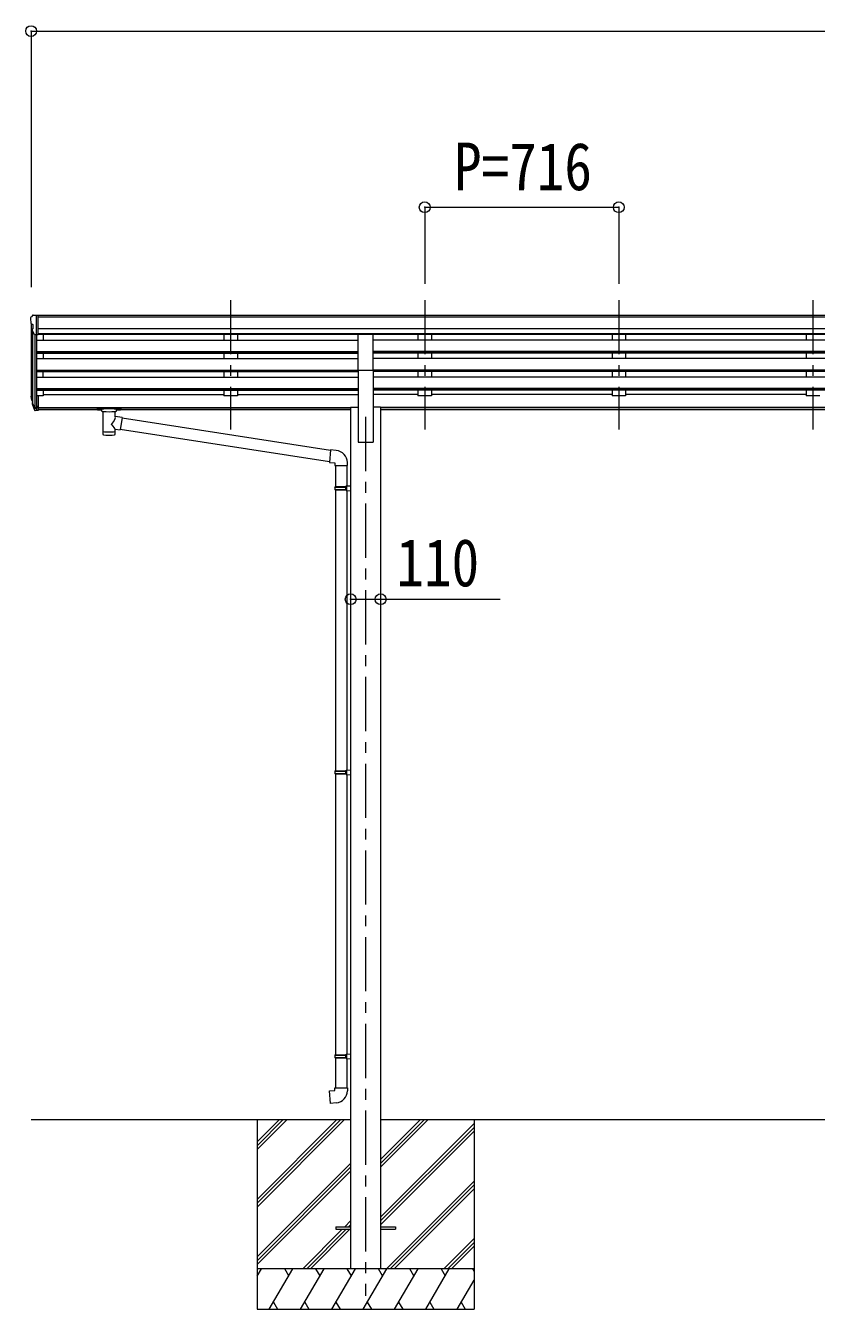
# Model space of a CAD drawing. Units: millimetres at full size, sheet at 1:40; some dimension numbers follow another scale. Extents: x -11243 to 11243, y -7760 to 7760.
# Drawn here: x 940 to 3857, y -4872 to -135 of the extents above; entities that cross this region are included whole.
import ezdxf
from ezdxf.enums import TextEntityAlignment as Align

# ---------------------------------------------------------------- set-up
doc = ezdxf.new("R2010")
doc.units = ezdxf.units.MM
doc.header["$LTSCALE"] = 40
doc.header["$PDMODE"] = 32
doc.header["$PDSIZE"] = 40
doc.linetypes.add('CHAIN1', pattern=[8, 5, -1, 1, -1])
for name, color, linetype, lineweight in [('0-0_0', 7, 'Continuous', 9), ('0-1_本体', 5, 'CHAIN1', 9), ('0-3_ELV2', 4, 'Continuous', 9), ('0-6_OTH_LINE', 6, 'Continuous', 9), ('0-9_OUTLINE', 7, 'Continuous', 9)]:
    doc.layers.add(name, color=color, linetype=linetype, lineweight=lineweight)
doc.styles.add('ＭＳ ゴシック', font='')
doc.styles.get('ＭＳ ゴシック').set_extended_font_data('MS Gothic')

msp = doc.modelspace()

# ---------------------------------------------------------------- linework, layer by layer
at = {"layer": '0-0_0'}
for p, q in [((960.47, -4172.36), (2139.27, -4172.36)), ((1794.47, -4172.36), (1794.47, -4872.36)), ((1794.47, -4466.54), (2088.65, -4172.36)), ((1794.47, -4480.68), (2102.8, -4172.36)), ((1794.47, -4494.82), (2116.94, -4172.36)), ((1794.47, -4282.69), (1904.81, -4172.36)), ((1794.47, -4268.55), (1890.66, -4172.36)), ((1794.47, -4254.41), (1876.52, -4172.36)), ((2249.67, -4347.99), (2425.31, -4172.36)), ((2249.67, -4333.85), (2411.16, -4172.36)), ((2249.67, -4319.71), (2397.02, -4172.36)), ((2249.67, -4172.36), (5439.27, -4172.36)), ((2249.67, -4531.84), (2594.47, -4187.04)), ((2249.67, -4545.98), (2594.47, -4201.19)), ((2249.67, -4560.12), (2594.47, -4215.33)), ((2594.47, -4172.36), (2594.47, -4872.36)), ((1794.47, -4678.67), (2139.27, -4333.87)), ((1794.47, -4692.81), (2139.27, -4348.02)), ((1794.47, -4706.96), (2139.27, -4362.16)), ((2271.28, -4722.36), (2594.47, -4399.17)), ((2285.42, -4722.36), (2594.47, -4413.32)), ((2299.57, -4722.36), (2594.47, -4427.46)), ((2117.42, -4567.86), (2139.27, -4546.01)), ((1962.92, -4722.36), (2108.42, -4576.86)), ((1977.06, -4722.36), (2122.56, -4576.86)), ((1991.2, -4722.36), (2136.7, -4576.86)), ((2131.56, -4567.86), (2139.27, -4560.15)), ((2483.42, -4722.36), (2594.47, -4611.31)), ((2497.56, -4722.36), (2594.47, -4625.45)), ((2511.7, -4722.36), (2594.47, -4639.59)), ((2594.47, -4722.36), (1794.47, -4722.36)), ((1794.47, -4749.87), (1810.35, -4722.36)), ((1839.22, -4872.36), (1925.82, -4722.36)), ((1910.82, -4748.34), (1895.82, -4722.36)), ((1954.69, -4872.36), (2041.29, -4722.36)), ((2026.29, -4748.35), (2011.29, -4722.36)), ((2070.16, -4872.36), (2156.76, -4722.36)), ((2141.76, -4748.35), (2126.76, -4722.36)), ((2185.63, -4872.36), (2272.23, -4722.36)), ((2257.23, -4748.34), (2242.23, -4722.36)), ((2301.1, -4872.36), (2387.7, -4722.36)), ((2372.7, -4748.34), (2357.7, -4722.36)), ((2416.57, -4872.36), (2503.17, -4722.36)), ((2473.17, -4722.36), (2488.17, -4748.34)), ((2588.64, -4722.36), (2594.47, -4732.46)), ((2532.04, -4872.36), (2594.47, -4764.23)), ((1794.47, -4872.36), (2594.47, -4872.36)), ((1854.22, -4846.38), (1869.22, -4872.36)), ((1969.69, -4846.38), (1984.69, -4872.36)), ((2085.16, -4846.38), (2100.16, -4872.36)), ((2200.63, -4846.38), (2215.63, -4872.36)), ((2316.1, -4846.38), (2331.1, -4872.36)), ((2431.57, -4846.38), (2446.57, -4872.36)), ((2547.04, -4846.38), (2562.04, -4872.36))]:
    msp.add_line(p, q, dxfattribs=at)
at = {"layer": '0-1_本体'}
for p, q in [((1696.47, -1147.96), (1696.47, -1625.48)), ((1696.47, -1147.96), (1696.47, -1625.48)), ((2412.47, -1147.96), (2412.47, -1625.48)), ((2412.47, -1147.96), (2412.47, -1625.48)), ((3128.47, -1147.96), (3128.47, -1625.48)), ((3128.47, -1147.96), (3128.47, -1625.48)), ((3844.47, -1147.96), (3844.47, -1625.48)), ((3844.47, -1147.96), (3844.47, -1625.48)), ((2194.47, -1578.8), (2194.47, -4822.36))]:
    msp.add_line(p, q, dxfattribs=at)
at = {"layer": '0-3_ELV2'}
for p, q in [((958.47, -1213.08), (958.47, -1213.71)), ((965.38, -1204.27), (961.32, -1210.08)), ((968.47, -1203.71), (966.14, -1203.85)), ((968.47, -1203.71), (986.97, -1203.71)), ((980.47, -1276.69), (980.47, -1203.71)), ((986.97, -1203.71), (996.97, -1203.79)), ((986.97, -1275.69), (986.97, -1203.71)), ((6701.97, -1205.31), (986.97, -1205.31)), ((6701.97, -1210.53), (986.97, -1210.53)), ((996.97, -1205.31), (996.97, -1203.79)), ((960.47, -1234.28), (960.47, -1500.72)), ((961.01, -1234.89), (966.32, -1237.96)), ((972.85, -1274.88), (963.85, -1259.28)), ((965.45, -1262.05), (965.45, -1527.43)), ((966.47, -1238.22), (966.47, -1254.5)), ((974.48, -1276.22), (974.47, -1545.86)), ((980.47, -1276.69), (975.27, -1276.37)), ((986.97, -1275.69), (980.47, -1275.69)), ((980.47, -1276.69), (980.47, -1501.09)), ((6701.97, -1254.06), (986.97, -1254.06)), ((6701.97, -1271.91), (986.97, -1271.91)), ((2166.97, -1275.16), (986.97, -1275.16)), ((1005.47, -1275.16), (1005.47, -1295.61)), ((1671.47, -1275.16), (1671.47, -1295.61)), ((1721.47, -1275.16), (1721.47, -1295.61)), ((2166.97, -1406.13), (2166.97, -1274.34)), ((2166.97, -1274.34), (2221.97, -1274.34)), ((2221.97, -1406.13), (2221.97, -1274.34)), ((5466.97, -1275.16), (2221.97, -1275.16)), ((2387.47, -1275.16), (2387.47, -1295.61)), ((2437.47, -1275.16), (2437.47, -1295.61)), ((3103.47, -1275.16), (3103.47, -1295.61)), ((3153.47, -1275.16), (3153.47, -1295.61)), ((3819.47, -1275.16), (3819.47, -1295.61)), ((980.47, -1295.61), (2166.97, -1295.61)), ((5466.97, -1295.61), (2221.97, -1295.61)), ((980.47, -1337.49), (2166.97, -1337.49)), ((980.47, -1338.98), (2166.97, -1338.98)), ((980.47, -1343.3), (2166.97, -1343.3)), ((980.47, -1364.1), (2166.97, -1364.1)), ((1005.47, -1343.3), (1005.47, -1364.1)), ((1671.47, -1343.3), (1671.47, -1364.1)), ((1721.47, -1343.3), (1721.47, -1364.1)), ((5466.97, -1337.49), (2221.97, -1337.49)), ((5466.97, -1338.98), (2221.97, -1338.98)), ((5466.97, -1343.3), (2221.97, -1343.3)), ((5466.97, -1364.1), (2221.97, -1364.1)), ((2387.47, -1343.3), (2387.47, -1364.1)), ((2437.47, -1343.3), (2437.47, -1364.1)), ((3103.47, -1343.3), (3103.47, -1364.1)), ((3153.47, -1343.3), (3153.47, -1364.1)), ((3819.47, -1343.3), (3819.47, -1364.1)), ((980.47, -1405.98), (2166.97, -1405.98)), ((980.47, -1407.48), (2166.97, -1407.48)), ((980.47, -1411.79), (2166.97, -1411.79)), ((1005.47, -1432.59), (1005.47, -1411.79)), ((1671.47, -1411.79), (1671.47, -1432.59)), ((1721.47, -1411.79), (1721.47, -1432.59)), ((2166.97, -1406.13), (2166.97, -1672.36)), ((2166.97, -1406.13), (2221.97, -1406.13)), ((5466.97, -1405.98), (2221.97, -1405.98)), ((2221.97, -1406.13), (2221.97, -1672.36)), ((5466.97, -1407.48), (2221.97, -1407.48)), ((5466.97, -1411.79), (2221.97, -1411.79)), ((2387.47, -1411.79), (2387.47, -1432.59)), ((2437.47, -1411.79), (2437.47, -1432.59)), ((3103.47, -1411.79), (3103.47, -1432.59)), ((3153.47, -1411.79), (3153.47, -1432.59)), ((3819.47, -1411.79), (3819.47, -1432.59)), ((980.47, -1432.59), (2166.97, -1432.59)), ((5466.97, -1432.59), (2221.97, -1432.59)), ((961.57, -1515.28), (965.45, -1523.22)), ((962.17, -1513.9), (965.45, -1520.96)), ((980.47, -1474.47), (2166.97, -1474.47)), ((980.47, -1475.97), (2166.97, -1475.97)), ((980.47, -1480.29), (2166.97, -1480.29)), ((980.47, -1501.09), (980.47, -1555.86)), ((986.97, -1501.09), (980.47, -1501.09)), ((986.97, -1501.09), (986.97, -1555.12)), ((1005.47, -1501.72), (986.97, -1501.72)), ((1005.47, -1480.29), (1005.47, -1501.72)), ((1005.47, -1496.78), (1671.47, -1496.78)), ((1671.47, -1480.29), (1671.47, -1501.72)), ((1721.47, -1501.72), (1671.47, -1501.72)), ((1721.47, -1480.29), (1721.47, -1501.72)), ((1721.47, -1496.78), (2166.97, -1496.78)), ((5466.97, -1474.47), (2221.97, -1474.47)), ((5466.97, -1475.97), (2221.97, -1475.97)), ((5466.97, -1480.29), (2221.97, -1480.29)), ((2387.47, -1496.78), (2221.97, -1496.78)), ((2387.47, -1480.29), (2387.47, -1501.72)), ((2437.47, -1501.72), (2387.47, -1501.72)), ((2437.47, -1480.29), (2437.47, -1501.72)), ((3103.47, -1496.78), (2437.47, -1496.78)), ((3103.47, -1480.29), (3103.47, -1501.72)), ((3153.47, -1501.72), (3103.47, -1501.72)), ((3153.47, -1480.29), (3153.47, -1501.72)), ((3819.47, -1496.78), (3153.47, -1496.78)), ((3819.47, -1480.29), (3819.47, -1501.72)), ((3869.47, -1501.72), (3819.47, -1501.72)), ((963.88, -1526.55), (964.22, -1530.96)), ((964.22, -1530.96), (973.03, -1554.5)), ((964.84, -1530.39), (973.03, -1546.57)), ((974.04, -1545.44), (966.28, -1530.04)), ((980.47, -1546.12), (975.34, -1546.12)), ((980.47, -1547.93), (975.63, -1547.93)), ((980.47, -1555.86), (975.63, -1555.86)), ((986.97, -1541.22), (980.47, -1541.22)), ((986.97, -1546.1), (980.47, -1546.1)), ((986.97, -1555.12), (980.47, -1555.12)), ((986.97, -1543.79), (2139.27, -1543.79)), ((986.97, -1545.19), (2139.27, -1545.19)), ((1220.97, -1552.88), (986.97, -1552.88)), ((2139.27, -1552.88), (1274.97, -1552.88)), ((2139.27, -1543.36), (2139.27, -4722.36)), ((2139.27, -1543.36), (2166.97, -1543.36)), ((2249.67, -1543.36), (2221.97, -1543.36)), ((2249.67, -1543.36), (2249.67, -4722.36)), ((5439.27, -1543.79), (2249.67, -1543.79)), ((5439.27, -1545.19), (2249.67, -1545.19)), ((5439.27, -1552.88), (2249.67, -1552.88)), ((2166.97, -1672.36), (2221.97, -1672.36)), ((2084.47, -4567.86), (2139.27, -4567.86)), ((2249.67, -4567.86), (2304.47, -4567.86)), ((2249.67, -4576.86), (2304.47, -4576.86)), ((2304.47, -4567.86), (2304.47, -4576.86))]:
    msp.add_line(p, q, dxfattribs=at)
msp.add_lwpolyline([(2084.47, -4567.86), (2084.47, -4576.86), (2139.27, -4576.86)], dxfattribs=at)
for centre, radius, start, end in [((961.47, -1213.08), 3, 93, 180), ((1160.47, -1213.71), 202, 180, 184.94904), ((965.38, -1230.52), 6.18, 185.7035, 224.99897), ((966.2, -1204.85), 1, 93.5, 145), ((966.45, -1257.78), 3, 94.7167, 210), ((966.17, -1254.5), 0.3, 274.7167, 0), ((966.17, -1238.22), 0.3, 0, 60), ((975.45, -1273.38), 3, 210, 266.5), ((989.66, -1506.16), 29.53, 186.50806, 197.98144), ((991.06, -1504.4), 30.41, 187.1552, 198.19734)]:
    msp.add_arc(centre, radius, start, end, dxfattribs=at)
for centre, major_axis, ratio, start_param, end_param in [((1049.13, -1506.59), (-89.06, 1.43), 0.57596, 6.1962358, 6.3678173), ((1048.34, -1499.92), (87.93, 4.42), 0.541684, 3.0659337, 3.2228513), ((965.19, -1526.55), (1.3, 0), 0.90356, 1.3700892, 3.347195), ((1051.11, -1510.36), (-89.07, 0), 0.90356, 0.2056023, 0.2515348), ((1050.39, -1506.5), (-88.05, 0), 0.90356, 0.2662965, 0.3003836), ((975.63, -1545.21), (-3, 0), 0.90356, 0.5235988, 1.5707963), ((975.63, -1553.15), (3, 0), 0.90356, 3.6651914, 4.712389), ((975.34, -1544.76), (-1.5, 0), 0.90356, 0.5235988, 1.5707963)]:
    msp.add_ellipse(centre, major_axis=major_axis, ratio=ratio, start_param=start_param, end_param=end_param, dxfattribs=at)
at = {"layer": '0-6_OTH_LINE'}
for p, q in [((960.47, -155.31), (960.47, -1100.72)), ((960.47, -155.31), (6728.47, -155.31)), ((2412.47, -805.31), (2412.47, -1087.76)), ((2412.47, -805.31), (3128.47, -805.31)), ((3128.47, -805.31), (3128.47, -1087.76)), ((2139.27, -2251.91), (2249.67, -2251.91))]:
    msp.add_line(p, q, dxfattribs=at)
at = {"layer": '0-6_OTH_LINE', "lineweight": 18}
msp.add_line((2249.67, -2251.91), (2690.25, -2251.91), dxfattribs=at)
at = {"layer": '0-6_OTH_LINE'}
for p in [(960.47, -155.31), (2412.47, -805.31), (3128.47, -805.31), (2139.27, -2251.91), (2249.67, -2251.91)]:
    msp.add_point(p, dxfattribs=at)
at = {"layer": '0-9_OUTLINE'}
for p, q in [((1204.47, -1545.96), (1204.47, -1551.72)), ((1206.47, -1545.3), (1289.47, -1545.3)), ((1206.47, -1547.48), (1289.47, -1547.48)), ((1206.47, -1552.39), (1220.97, -1552.39)), ((1220.97, -1558.03), (1220.97, -1551.48)), ((1225.07, -1558.95), (1225.06, -1644.39)), ((1270.87, -1577.7), (1270.87, -1558.95)), ((1274.97, -1558.03), (1274.97, -1551.48)), ((1274.97, -1552.39), (1289.47, -1552.39)), ((1291.47, -1545.96), (1291.47, -1551.72)), ((1296.09, -1581.6), (1270.87, -1577.69)), ((1296.09, -1581.6), (1289.07, -1626.86)), ((2065.08, -1702.96), (1295.78, -1583.62)), ((1270.89, -1644.39), (1270.87, -1623.72)), ((1270.87, -1624.04), (1289.07, -1626.86)), ((2061.41, -1744.9), (1289.34, -1625.12)), ((2086.09, -1702.84), (2065.25, -1701.02)), ((2127.16, -1758.59), (2127.16, -1747.67)), ((2081.16, -1758.59), (2127.16, -1758.59)), ((2083.27, -1758.59), (2083.27, -1836.43)), ((2125.27, -1758.59), (2125.27, -1833.87)), ((2081.27, -1838.43), (2082.27, -1836.43)), ((2081.27, -1838.43), (2125.27, -1838.43)), ((2081.27, -1838.43), (2081.27, -1846.43)), ((2081.27, -1846.43), (2125.27, -1846.43)), ((2081.27, -1846.43), (2082.27, -1848.43)), ((2082.27, -1836.43), (2125.27, -1836.43)), ((2120.8, -1838.43), (2120.37, -1836.43)), ((2123.27, -1833.93), (2139.27, -1833.46)), ((2123.27, -1835.93), (2123.27, -1833.93)), ((2123.27, -1835.93), (2125.27, -1835.93)), ((2139.27, -1833.46), (2139.27, -1851.4)), ((2082.27, -1848.43), (2125.27, -1848.43)), ((2083.27, -1848.43), (2083.27, -2884.62)), ((2123.27, -1850.93), (2123.27, -1848.93)), ((2123.27, -1850.93), (2139.27, -1851.4)), ((2125.27, -1850.99), (2125.27, -2882.06)), ((2081.27, -2886.62), (2082.27, -2884.62)), ((2081.27, -2886.62), (2125.27, -2886.62)), ((2081.27, -2886.62), (2081.27, -2894.62)), ((2082.27, -2884.62), (2125.27, -2884.62)), ((2120.8, -2886.62), (2120.37, -2884.62)), ((2123.27, -2882.12), (2139.27, -2881.65)), ((2123.27, -2884.12), (2123.27, -2882.12)), ((2123.27, -2884.12), (2125.27, -2884.12)), ((2139.27, -2881.65), (2139.27, -2899.59)), ((2081.27, -2894.62), (2125.27, -2894.62)), ((2081.27, -2894.62), (2082.27, -2896.62)), ((2082.27, -2896.62), (2125.27, -2896.62)), ((2083.27, -2896.62), (2083.27, -3932.81)), ((2123.27, -2899.12), (2123.27, -2897.12)), ((2123.27, -2899.12), (2139.27, -2899.59)), ((2125.27, -2899.18), (2125.27, -3930.25)), ((2123.27, -3930.31), (2139.27, -3929.84)), ((2123.27, -3932.31), (2123.27, -3930.31)), ((2139.27, -3929.84), (2139.27, -3947.78)), ((2081.27, -3934.81), (2082.27, -3932.81)), ((2081.27, -3934.81), (2125.27, -3934.81)), ((2081.27, -3934.81), (2081.27, -3942.81)), ((2081.27, -3942.81), (2125.27, -3942.81)), ((2081.27, -3942.81), (2082.27, -3944.81)), ((2082.27, -3932.81), (2125.27, -3932.81)), ((2082.27, -3944.81), (2125.27, -3944.81)), ((2083.27, -3944.81), (2083.27, -4054.81)), ((2120.8, -3934.81), (2120.37, -3932.81)), ((2123.27, -3932.31), (2125.27, -3932.31)), ((2123.27, -3947.31), (2123.27, -3945.31)), ((2123.27, -3947.31), (2139.27, -3947.78)), ((2125.27, -3947.36), (2125.27, -4054.81)), ((2081.27, -4054.81), (2127.27, -4054.81)), ((2081.27, -4064.81), (2081.27, -4054.81)), ((2127.27, -4054.81), (2127.27, -4065.72))]:
    msp.add_line(p, q, dxfattribs=at)
for points in [[(1204.47, -1545.96), (1204.51, -1545.77), (1204.59, -1545.63), (1204.69, -1545.54), (1204.79, -1545.48), (1204.91, -1545.43), (1205.21, -1545.37), (1205.7, -1545.32), (1206.24, -1545.3), (1206.47, -1545.3)], [(1204.47, -1551.72), (1204.51, -1551.92), (1204.59, -1552.06), (1204.69, -1552.15), (1204.79, -1552.21), (1204.91, -1552.26), (1205.21, -1552.32), (1205.7, -1552.36), (1206.24, -1552.38), (1206.47, -1552.39)], [(1289.47, -1545.3), (1289.83, -1545.3), (1290.36, -1545.33), (1290.81, -1545.38), (1291.11, -1545.46), (1291.28, -1545.56), (1291.4, -1545.7), (1291.47, -1545.88), (1291.47, -1545.96)], [(1289.47, -1552.39), (1289.83, -1552.38), (1290.36, -1552.36), (1290.81, -1552.31), (1291.11, -1552.23), (1291.28, -1552.13), (1291.4, -1551.99), (1291.47, -1551.81), (1291.47, -1551.72)], [(2065.25, -1701.02), (2061.24, -1746.84), (2081.16, -1748.59), (2081.16, -1758.59)], [(2120.8, -1838.43), (2120.8, -1846.43), (2120.37, -1848.43)], [(2123.27, -1848.93), (2125.27, -1848.93), (2125.27, -1835.93)], [(2120.8, -2886.62), (2120.8, -2894.62), (2120.37, -2896.62)], [(2123.27, -2897.12), (2125.27, -2897.12), (2125.27, -2884.12)], [(2120.8, -3934.81), (2120.8, -3942.81), (2120.37, -3944.81)], [(2123.27, -3945.31), (2125.27, -3945.31), (2125.27, -3932.31)], [(2086.2, -4110.55), (2065.36, -4112.37), (2061.35, -4066.55), (2081.27, -4064.81)]]:
    msp.add_lwpolyline(points, dxfattribs=at)
for centre, start, end in [((2082.16, -1747.67), 0, 85), ((2082.27, -4065.72), 275, 0)]:
    msp.add_arc(centre, 45, start, end, dxfattribs=at)
for centre, major_axis, ratio, start_param, end_param in [((1206.47, -1547.7), (2, 0), 0.109601, 3.1415927, 4.712389), ((1247.97, -1557.95), (27.06, 0), 0.069685, 3.1415927, 6.2831853), ((1247.97, -1551.48), (27, 0), 0.070066, 6.2831853, 9.424778), ((1258.97, -1555.47), (16, 0), 0.361356, 6.2636979, 6.2831853), ((1289.47, -1547.7), (2, 0), 0.109601, 4.712389, 6.2831853), ((1247.97, -1604.23), (-22.81, -26.62), 0.234429, 1.6855472, 3.1268519), ((1250.53, -1601.58), (20.32, -22.25), 0.045535, 0.0389954, 1.3075346), ((1247.97, -1644.39), (22.92, 0), 0.101955, 3.1415499, 6.2833984), ((1247.97, -1631.95), (22.91, 0), 0.122865, 3.1415927, 6.2831853)]:
    msp.add_ellipse(centre, major_axis=major_axis, ratio=ratio, start_param=start_param, end_param=end_param, dxfattribs=at)

# ---------------------------------------------------------------- texts
at = {"layer": '0-6_OTH_LINE', "color": 7, "style": 'ＭＳ ゴシック', "width": 0.85}
for s, p in [('P=716', (2520.47, -795.31)), ('110', (2307.96, -2257.3))]:
    msp.add_text(s, height=176, dxfattribs=at).set_placement(p, align=Align.BOTTOM_LEFT)

doc.saveas('drawing.dxf')
